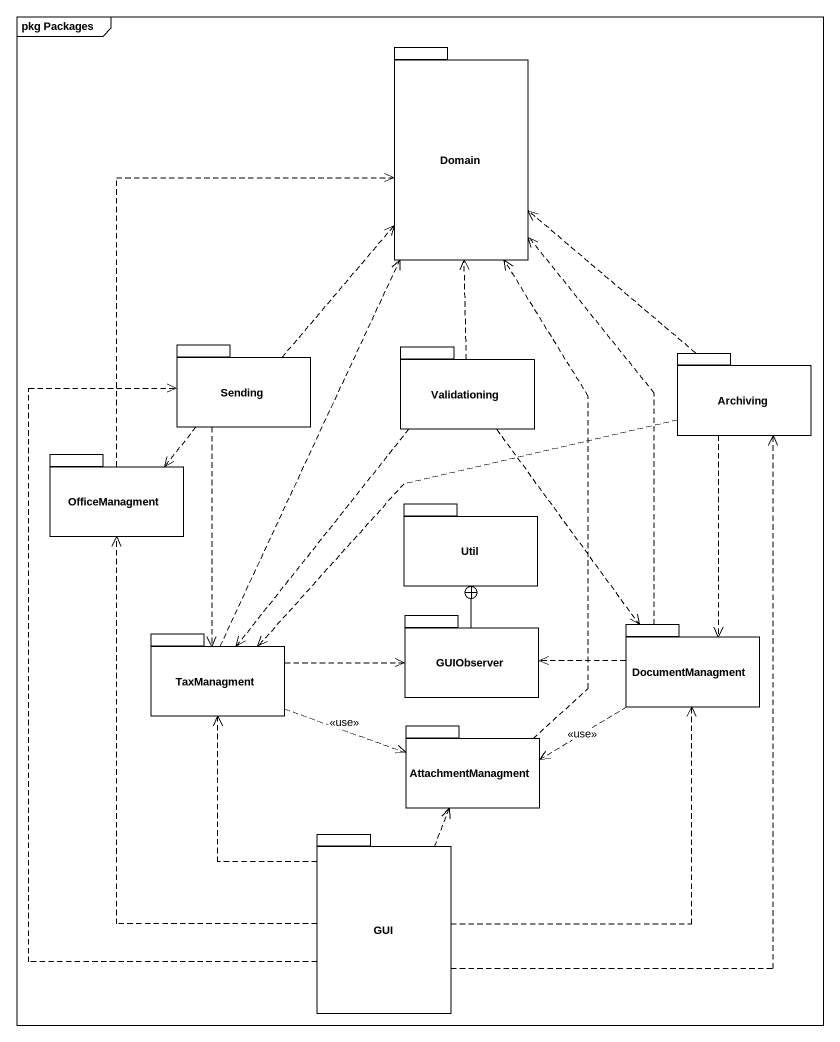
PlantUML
@startuml
mainframe pkg Packages
package Domain {
}
package Sending {
}
package Validationing {
}
package Archiving {
}
package OfficeManagment {
}
package Util {
}
package TaxManagment {
}
package GUIObserver {
}
package DocumentManagment {
}
package AttachmentManagment {
}
package GUI {
}
Sending .up.> Domain
Sending ..> OfficeManagment
Sending ..> TaxManagment
Validationing .up.> Domain
Validationing ..> TaxManagment
Validationing ..> DocumentManagment
Archiving .up.> Domain
Archiving .left.> TaxManagment
Archiving ..> DocumentManagment
OfficeManagment .up.> Domain
TaxManagment .up.> Domain
TaxManagment .right.> GUIObserver
TaxManagment .right.> AttachmentManagment : <<use>>
GUIObserver -up-+ Util
DocumentManagment .up.> Domain
DocumentManagment .left.> GUIObserver
DocumentManagment .left.> AttachmentManagment : <<use>>
AttachmentManagment .up.> Domain
GUI .up.> Sending
GUI .up.> Archiving
GUI .up.> OfficeManagment
GUI .up.> TaxManagment
GUI .up.> DocumentManagment
GUI .up.> AttachmentManagment
@enduml
